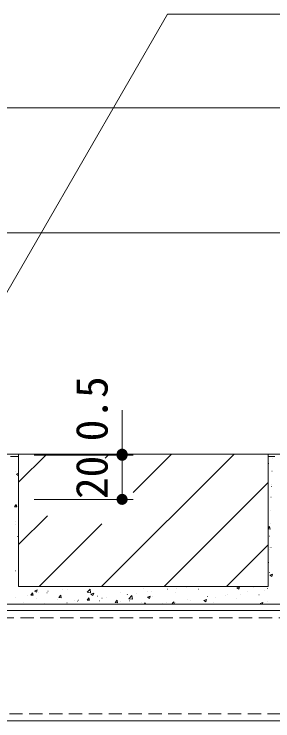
# Model space of a CAD drawing. Units: millimetres at full size, sheet at 1:5; details may follow other scales. Extents: x -1552 to 1963, y -1362 to 1348.
# Drawn here: x 723.6 to 840.8, y -683.4 to -362.8 of the extents above; entities that cross this region are included whole.
import ezdxf
from ezdxf.enums import TextEntityAlignment as Align

# ---------------------------------------------------------------- set-up
doc = ezdxf.new("R2010")
doc.units = ezdxf.units.MM
doc.header["$LTSCALE"] = 5
doc.linetypes.add('DASHED1', pattern=[1.8, 1.2, -0.6])
for name, color, linetype, lineweight in [('4-4', 7, 'Continuous', 18), ('4-5', 7, 'Continuous', 18), ('4-6', 1, 'Continuous', 18), ('4-B', 134, 'Continuous', 18), ('4-E', 7, 'Continuous', 18)]:
    doc.layers.add(name, color=color, linetype=linetype, lineweight=lineweight)
doc.styles.add('ＭＳ ゴシック', font='')
doc.styles.get('ＭＳ ゴシック').set_extended_font_data('MS Gothic')

msp = doc.modelspace()

# ---------------------------------------------------------------- linework, layer by layer
at = {"layer": '4-4'}
for p, q in [((615.98, -405.273), (1305.98, -405.273)), ((622.48, -462.046), (1299.48, -462.046)), ((772.546, -562.412), (772.546, -542.412)), ((732.68, -562.412), (777.546, -562.412)), ((732.68, -562.912), (777.546, -562.912)), ((772.546, -562.912), (772.546, -562.412)), ((772.546, -582.912), (772.546, -562.912)), ((732.68, -582.912), (777.546, -582.912))]:
    msp.add_line(p, q, dxfattribs=at)
for points in [[(772.546, -562.412), (770.284, -561.348), (770.435, -561.073)], [(772.546, -562.412), (770.435, -561.073), (770.62, -560.819)], [(772.546, -562.412), (770.62, -560.819), (770.835, -560.59)], [(772.546, -562.912), (770.62, -561.319), (770.835, -561.09)], [(772.546, -562.912), (770.62, -561.319), (770.835, -561.09)], [(772.546, -562.412), (770.835, -560.59), (771.077, -560.39)], [(772.546, -562.912), (770.835, -561.09), (771.077, -560.89)], [(772.546, -562.912), (770.835, -561.09), (771.077, -560.89)], [(772.546, -562.412), (771.077, -560.39), (771.342, -560.222)], [(772.546, -562.912), (771.077, -560.89), (771.342, -560.722)], [(772.546, -562.912), (771.077, -560.89), (771.342, -560.722)], [(772.546, -562.412), (771.342, -560.222), (771.626, -560.088)], [(772.546, -562.912), (771.342, -560.722), (771.626, -560.588)], [(772.546, -562.912), (771.342, -560.722), (771.626, -560.588)], [(772.546, -562.412), (771.626, -560.088), (771.924, -559.991)], [(772.546, -562.912), (771.626, -560.588), (771.924, -560.491)], [(772.546, -562.912), (771.626, -560.588), (771.924, -560.491)], [(772.546, -562.412), (771.924, -559.991), (772.233, -559.932)], [(772.546, -562.912), (771.924, -560.491), (772.233, -560.432)], [(772.546, -562.912), (771.924, -560.491), (772.233, -560.432)], [(772.546, -562.412), (772.233, -559.932), (772.546, -559.912)], [(772.546, -562.912), (772.233, -560.432), (772.546, -560.412)], [(772.546, -562.912), (772.233, -560.432), (772.546, -560.412)], [(772.546, -562.412), (772.546, -559.912), (772.86, -559.932)], [(772.546, -562.412), (772.86, -559.932), (773.168, -559.991)], [(772.546, -562.412), (773.168, -559.991), (773.467, -560.088)], [(772.546, -562.412), (773.467, -560.088), (773.751, -560.222)], [(772.546, -562.412), (773.751, -560.222), (774.016, -560.39)], [(772.546, -562.412), (774.016, -560.39), (774.258, -560.59)], [(772.546, -562.912), (772.546, -560.412), (772.86, -560.432)], [(772.546, -562.912), (772.546, -560.412), (772.86, -560.432)], [(772.546, -562.912), (772.86, -560.432), (773.168, -560.491)], [(772.546, -562.912), (772.86, -560.432), (773.168, -560.491)], [(772.546, -562.912), (773.168, -560.491), (773.467, -560.588)], [(772.546, -562.912), (773.168, -560.491), (773.467, -560.588)], [(772.546, -562.912), (773.467, -560.588), (773.751, -560.722)], [(772.546, -562.912), (773.467, -560.588), (773.751, -560.722)], [(772.546, -562.412), (774.258, -560.59), (774.472, -560.819)], [(772.546, -562.912), (773.751, -560.722), (774.016, -560.89)], [(772.546, -562.912), (773.751, -560.722), (774.016, -560.89)], [(772.546, -562.412), (774.472, -560.819), (774.657, -561.073)], [(772.546, -562.912), (774.016, -560.89), (774.258, -561.09)], [(772.546, -562.912), (774.016, -560.89), (774.258, -561.09)], [(772.546, -562.412), (774.657, -561.073), (774.808, -561.348)], [(772.546, -562.912), (774.258, -561.09), (774.472, -561.319)], [(772.546, -562.912), (774.258, -561.09), (774.472, -561.319)], [(772.546, -562.412), (770.051, -562.255), (770.09, -561.944)], [(772.546, -562.412), (770.051, -562.569), (770.051, -562.255)], [(772.546, -562.412), (770.09, -562.881), (770.051, -562.569)], [(772.546, -562.912), (770.051, -562.755), (770.09, -562.444)], [(772.546, -562.912), (770.051, -562.755), (770.09, -562.444)], [(772.546, -562.912), (770.051, -563.069), (770.051, -562.755)], [(772.546, -562.912), (770.051, -563.069), (770.051, -562.755)], [(772.546, -562.912), (770.09, -563.381), (770.051, -563.069)], [(772.546, -562.912), (770.09, -563.381), (770.051, -563.069)], [(772.546, -562.412), (770.09, -561.944), (770.169, -561.64)], [(772.546, -562.912), (770.09, -562.444), (770.169, -562.14)], [(772.546, -562.912), (770.09, -562.444), (770.169, -562.14)], [(772.546, -562.412), (770.169, -563.185), (770.09, -562.881)], [(772.546, -562.912), (770.169, -563.685), (770.09, -563.381)], [(772.546, -562.912), (770.169, -563.685), (770.09, -563.381)], [(772.546, -562.412), (770.169, -561.64), (770.284, -561.348)], [(772.546, -562.912), (770.169, -562.14), (770.284, -561.848)], [(772.546, -562.912), (770.169, -562.14), (770.284, -561.848)], [(772.546, -562.412), (770.284, -563.477), (770.169, -563.185)], [(772.546, -562.912), (770.284, -563.977), (770.169, -563.685)], [(772.546, -562.912), (770.284, -563.977), (770.169, -563.685)], [(772.546, -562.912), (770.284, -561.848), (770.435, -561.573)], [(772.546, -562.912), (770.284, -561.848), (770.435, -561.573)], [(772.546, -562.412), (770.435, -563.752), (770.284, -563.477)], [(772.546, -562.912), (770.435, -564.252), (770.284, -563.977)], [(772.546, -562.912), (770.435, -564.252), (770.284, -563.977)], [(772.546, -562.912), (770.435, -561.573), (770.62, -561.319)], [(772.546, -562.912), (770.435, -561.573), (770.62, -561.319)], [(772.546, -562.412), (770.62, -564.006), (770.435, -563.752)], [(772.546, -562.912), (770.62, -564.506), (770.435, -564.252)], [(772.546, -562.912), (770.62, -564.506), (770.435, -564.252)], [(772.546, -562.412), (770.835, -564.235), (770.62, -564.006)], [(772.546, -562.912), (770.835, -564.735), (770.62, -564.506)], [(772.546, -562.912), (770.835, -564.735), (770.62, -564.506)], [(772.546, -562.412), (771.077, -564.435), (770.835, -564.235)], [(772.546, -562.912), (771.077, -564.935), (770.835, -564.735)], [(772.546, -562.912), (771.077, -564.935), (770.835, -564.735)], [(772.546, -562.412), (771.342, -564.603), (771.077, -564.435)], [(772.546, -562.912), (771.342, -565.103), (771.077, -564.935)], [(772.546, -562.912), (771.342, -565.103), (771.077, -564.935)], [(772.546, -562.412), (771.626, -564.737), (771.342, -564.603)], [(772.546, -562.912), (771.626, -565.237), (771.342, -565.103)], [(772.546, -562.912), (771.626, -565.237), (771.342, -565.103)], [(772.546, -562.412), (771.924, -564.834), (771.626, -564.737)], [(772.546, -562.912), (771.924, -565.334), (771.626, -565.237)], [(772.546, -562.912), (771.924, -565.334), (771.626, -565.237)], [(772.546, -562.412), (772.233, -564.893), (771.924, -564.834)], [(772.546, -562.912), (772.233, -565.393), (771.924, -565.334)], [(772.546, -562.912), (772.233, -565.393), (771.924, -565.334)], [(772.546, -562.412), (772.546, -564.912), (772.233, -564.893)], [(772.546, -562.912), (772.546, -565.412), (772.233, -565.393)], [(772.546, -562.912), (772.546, -565.412), (772.233, -565.393)], [(772.546, -562.912), (774.472, -561.319), (774.657, -561.573)], [(772.546, -562.912), (774.472, -561.319), (774.657, -561.573)], [(772.546, -562.412), (774.808, -561.348), (774.924, -561.64)], [(772.546, -562.912), (774.657, -561.573), (774.808, -561.848)], [(772.546, -562.912), (774.657, -561.573), (774.808, -561.848)], [(772.546, -562.412), (774.924, -561.64), (775.002, -561.944)], [(772.546, -562.912), (774.808, -561.848), (774.924, -562.14)], [(772.546, -562.912), (774.808, -561.848), (774.924, -562.14)], [(772.546, -562.412), (775.002, -561.944), (775.041, -562.255)], [(772.546, -562.912), (774.924, -562.14), (775.002, -562.444)], [(772.546, -562.912), (774.924, -562.14), (775.002, -562.444)], [(772.546, -562.412), (775.041, -562.255), (775.041, -562.569)], [(772.546, -562.412), (772.86, -564.893), (772.546, -564.912)], [(772.546, -562.412), (773.168, -564.834), (772.86, -564.893)], [(772.546, -562.412), (773.467, -564.737), (773.168, -564.834)], [(772.546, -562.412), (773.751, -564.603), (773.467, -564.737)], [(772.546, -562.412), (774.016, -564.435), (773.751, -564.603)], [(772.546, -562.412), (774.258, -564.235), (774.016, -564.435)], [(772.546, -562.412), (774.472, -564.006), (774.258, -564.235)], [(772.546, -562.412), (774.657, -563.752), (774.472, -564.006)], [(772.546, -562.412), (774.808, -563.477), (774.657, -563.752)], [(772.546, -562.412), (774.924, -563.185), (774.808, -563.477)], [(772.546, -562.412), (775.002, -562.881), (774.924, -563.185)], [(772.546, -562.412), (775.041, -562.569), (775.002, -562.881)], [(772.546, -562.912), (775.002, -562.444), (775.041, -562.755)], [(772.546, -562.912), (775.002, -562.444), (775.041, -562.755)], [(772.546, -562.912), (775.041, -562.755), (775.041, -563.069)], [(772.546, -562.912), (775.041, -562.755), (775.041, -563.069)], [(772.546, -562.912), (772.86, -565.393), (772.546, -565.412)], [(772.546, -562.912), (773.168, -565.334), (772.86, -565.393)], [(772.546, -562.912), (773.467, -565.237), (773.168, -565.334)], [(772.546, -562.912), (773.751, -565.103), (773.467, -565.237)], [(772.546, -562.912), (774.016, -564.935), (773.751, -565.103)], [(772.546, -562.912), (774.258, -564.735), (774.016, -564.935)], [(772.546, -562.912), (774.472, -564.506), (774.258, -564.735)], [(772.546, -562.912), (774.657, -564.252), (774.472, -564.506)], [(772.546, -562.912), (774.808, -563.977), (774.657, -564.252)], [(772.546, -562.912), (774.924, -563.685), (774.808, -563.977)], [(772.546, -562.912), (775.002, -563.381), (774.924, -563.685)], [(772.546, -562.912), (775.041, -563.069), (775.002, -563.381)], [(772.546, -562.912), (772.86, -565.393), (772.546, -565.412)], [(772.546, -562.912), (773.168, -565.334), (772.86, -565.393)], [(772.546, -562.912), (773.467, -565.237), (773.168, -565.334)], [(772.546, -562.912), (773.751, -565.103), (773.467, -565.237)], [(772.546, -562.912), (774.016, -564.935), (773.751, -565.103)], [(772.546, -562.912), (774.258, -564.735), (774.016, -564.935)], [(772.546, -562.912), (774.472, -564.506), (774.258, -564.735)], [(772.546, -562.912), (774.657, -564.252), (774.472, -564.506)], [(772.546, -562.912), (774.808, -563.977), (774.657, -564.252)], [(772.546, -562.912), (774.924, -563.685), (774.808, -563.977)], [(772.546, -562.912), (775.002, -563.381), (774.924, -563.685)], [(772.546, -562.912), (775.041, -563.069), (775.002, -563.381)], [(772.546, -582.912), (770.051, -582.755), (770.09, -582.444)], [(772.546, -582.912), (770.051, -583.069), (770.051, -582.755)], [(772.546, -582.912), (770.09, -583.381), (770.051, -583.069)], [(772.546, -582.912), (770.09, -582.444), (770.169, -582.14)], [(772.546, -582.912), (770.169, -583.685), (770.09, -583.381)], [(772.546, -582.912), (770.169, -582.14), (770.284, -581.848)], [(772.546, -582.912), (770.284, -583.977), (770.169, -583.685)], [(772.546, -582.912), (770.284, -581.848), (770.435, -581.573)], [(772.546, -582.912), (770.435, -584.252), (770.284, -583.977)], [(772.546, -582.912), (770.435, -581.573), (770.62, -581.319)], [(772.546, -582.912), (770.62, -584.506), (770.435, -584.252)], [(772.546, -582.912), (770.62, -581.319), (770.835, -581.09)], [(772.546, -582.912), (770.835, -584.735), (770.62, -584.506)], [(772.546, -582.912), (770.835, -581.09), (771.077, -580.89)], [(772.546, -582.912), (771.077, -584.935), (770.835, -584.735)], [(772.546, -582.912), (771.077, -580.89), (771.342, -580.722)], [(772.546, -582.912), (771.342, -585.103), (771.077, -584.935)], [(772.546, -582.912), (771.342, -580.722), (771.626, -580.588)], [(772.546, -582.912), (771.626, -585.237), (771.342, -585.103)], [(772.546, -582.912), (771.626, -580.588), (771.924, -580.491)], [(772.546, -582.912), (771.924, -585.334), (771.626, -585.237)], [(772.546, -582.912), (771.924, -580.491), (772.233, -580.432)], [(772.546, -582.912), (772.233, -585.393), (771.924, -585.334)], [(772.546, -582.912), (772.233, -580.432), (772.546, -580.412)], [(772.546, -582.912), (772.546, -585.412), (772.233, -585.393)], [(772.546, -582.912), (772.546, -580.412), (772.86, -580.432)], [(772.546, -582.912), (772.86, -580.432), (773.168, -580.491)], [(772.546, -582.912), (773.168, -580.491), (773.467, -580.588)], [(772.546, -582.912), (773.467, -580.588), (773.751, -580.722)], [(772.546, -582.912), (773.751, -580.722), (774.016, -580.89)], [(772.546, -582.912), (774.016, -580.89), (774.258, -581.09)], [(772.546, -582.912), (774.258, -581.09), (774.472, -581.319)], [(772.546, -582.912), (774.472, -581.319), (774.657, -581.573)], [(772.546, -582.912), (774.657, -581.573), (774.808, -581.848)], [(772.546, -582.912), (774.808, -581.848), (774.924, -582.14)], [(772.546, -582.912), (774.924, -582.14), (775.002, -582.444)], [(772.546, -582.912), (775.002, -582.444), (775.041, -582.755)], [(772.546, -582.912), (775.041, -582.755), (775.041, -583.069)], [(772.546, -582.912), (772.86, -585.393), (772.546, -585.412)], [(772.546, -582.912), (773.168, -585.334), (772.86, -585.393)], [(772.546, -582.912), (773.467, -585.237), (773.168, -585.334)], [(772.546, -582.912), (773.751, -585.103), (773.467, -585.237)], [(772.546, -582.912), (774.016, -584.935), (773.751, -585.103)], [(772.546, -582.912), (774.258, -584.735), (774.016, -584.935)], [(772.546, -582.912), (774.472, -584.506), (774.258, -584.735)], [(772.546, -582.912), (774.657, -584.252), (774.472, -584.506)], [(772.546, -582.912), (774.808, -583.977), (774.657, -584.252)], [(772.546, -582.912), (774.924, -583.685), (774.808, -583.977)], [(772.546, -582.912), (775.002, -583.381), (774.924, -583.685)], [(772.546, -582.912), (775.041, -583.069), (775.002, -583.381)]]:
    msp.add_solid(points, dxfattribs=at)
at = {"layer": '4-5'}
for p, q in [((677.582, -562.912), (793.14, -362.76)), ((793.14, -362.76), (877.257, -362.76))]:
    msp.add_line(p, q, dxfattribs=at)
at = {"layer": '4-6'}
for p, q in [((1292.28, -630.412), (629.68, -630.412)), ((629.68, -633.412), (1292.28, -633.412))]:
    msp.add_line(p, q, dxfattribs=at)
msp.add_lwpolyline([(718.98, -630.412), (718.98, -562.412), (1299.48, -562.412)], dxfattribs=at)
at = {"layer": '4-B'}
for p, q in [((1290.48, -633.412), (631.48, -633.412)), ((1290.48, -683.412), (631.48, -683.412))]:
    msp.add_line(p, q, dxfattribs=at)
at = {"layer": '4-B', "linetype": 'DASHED1'}
for p, q in [((1290.48, -636.612), (631.48, -636.612)), ((631.48, -680.212), (1290.48, -680.212))]:
    msp.add_line(p, q, dxfattribs=at)
at = {"layer": '4-E', "color": 2}
for p, q in [((721.98, -563.412), (725.68, -563.412)), ((725.68, -562.412), (725.68, -622.412)), ((725.68, -562.412), (838.659, -562.412)), ((725.68, -575.131), (738.399, -562.412)), ((763.252, -622.412), (823.252, -562.412)), ((764.938, -564.158), (766.683, -562.412)), ((777.56, -579.82), (794.967, -562.412)), ((838.659, -562.412), (838.659, -622.412)), ((838.659, -563.412), (841.659, -563.412)), ((791.536, -622.412), (838.659, -575.29)), ((725.68, -603.415), (738.719, -590.376)), ((734.967, -622.412), (763.428, -593.952)), ((819.82, -622.412), (838.659, -603.574)), ((725.68, -622.412), (838.659, -622.412))]:
    msp.add_line(p, q, dxfattribs=at)
at = {"layer": '4-E'}
for p, q in [((840.645, -564.148), (840.695, -564.148)), ((838.912, -566.584), (838.962, -566.584)), ((724.233, -570.287), (724.283, -570.287)), ((840.428, -570.067), (840.478, -570.067)), ((724.644, -571.5), (725.68, -571.102)), ((724.644, -571.5), (725.528, -572.096)), ((725.528, -572.096), (725.68, -571.643)), ((840.139, -577.024), (840.189, -577.024)), ((840.212, -575.986), (840.262, -575.986)), ((839.996, -581.904), (840.046, -581.904)), ((723.759, -586.234), (724.616, -585.212)), ((723.759, -586.234), (724.821, -586.327)), ((724.821, -586.327), (724.616, -585.212)), ((838.659, -583.896), (838.71, -583.876)), ((838.659, -584.03), (838.71, -583.876)), ((839.78, -587.823), (839.83, -587.823)), ((724.181, -592.801), (724.231, -592.801)), ((724.222, -594.477), (724.272, -594.477)), ((838.659, -596.128), (839.392, -595.254)), ((838.659, -596.286), (839.598, -596.368)), ((839.597, -596.368), (839.392, -595.254)), ((839.564, -593.742), (839.614, -593.742)), ((725.197, -599.774), (725.247, -599.774)), ((839.347, -599.661), (839.397, -599.661)), ((839.093, -604.587), (839.143, -604.587)), ((839.131, -605.58), (839.181, -605.58)), ((839.996, -604.823), (840.046, -604.823)), ((725.484, -611.248), (725.534, -611.248)), ((838.915, -611.499), (838.965, -611.499)), ((724.128, -615.316), (724.178, -615.316)), ((838.699, -617.418), (838.749, -617.418)), ((839.38, -616.06), (839.43, -616.06)), ((839.426, -617.299), (840.671, -616.821)), ((839.426, -617.299), (840.311, -617.896)), ((840.311, -617.896), (840.671, -616.821)), ((732.891, -624.496), (734.136, -624.018)), ((732.891, -624.496), (733.776, -625.093)), ((733.776, -625.093), (734.136, -624.018)), ((734.478, -625.111), (734.528, -625.111)), ((738.518, -625.253), (738.568, -625.253)), ((738.929, -624.525), (738.979, -624.525)), ((745.663, -623.639), (745.713, -623.639)), ((747.753, -623.92), (747.803, -623.92)), ((756.666, -625.031), (758.05, -623.588)), ((756.666, -625.031), (758.247, -625.276)), ((756.882, -622.668), (756.932, -622.668)), ((758.247, -625.276), (758.05, -623.588)), ((771.661, -625.028), (771.711, -625.028)), ((782.03, -623.248), (782.08, -623.248)), ((784.01, -624.864), (784.06, -624.864)), ((785.813, -624.75), (785.863, -624.75)), ((792.991, -623.726), (793.041, -623.726)), ((797.042, -623.272), (797.092, -623.272)), ((801.493, -622.686), (801.543, -622.686)), ((807.028, -623.592), (807.078, -623.592)), ((824.487, -623.034), (825.732, -622.556)), ((824.487, -623.034), (825.371, -623.63)), ((825.371, -623.63), (825.732, -622.556)), ((829.354, -624.588), (829.404, -624.588)), ((832.094, -622.71), (832.144, -622.71)), ((837.193, -624.383), (837.243, -624.383)), ((838.483, -623.336), (838.533, -623.336)), ((724.227, -627.384), (724.277, -627.384)), ((729.537, -626.392), (729.587, -626.392)), ((731.16, -626.356), (732.017, -625.334)), ((731.16, -626.356), (732.222, -626.449)), ((732.222, -626.449), (732.017, -625.334)), ((733.718, -627.785), (733.768, -627.785)), ((743.209, -628.186), (743.259, -628.186)), ((743.913, -627.472), (744.77, -626.45)), ((743.913, -627.472), (744.975, -627.564)), ((744.975, -627.564), (744.77, -626.45)), ((756.666, -628.587), (757.523, -627.566)), ((757.728, -628.68), (757.523, -627.566)), ((758.444, -625.92), (759.688, -625.442)), ((758.444, -625.92), (759.328, -626.517)), ((759.328, -626.517), (759.688, -625.442)), ((761.292, -626.807), (761.342, -626.807)), ((763.399, -627.701), (763.449, -627.701)), ((765.646, -627.449), (765.696, -627.449)), ((774.628, -626.222), (774.678, -626.222)), ((774.881, -626.116), (774.931, -626.116)), ((775.641, -627.974), (777.026, -626.531)), ((775.641, -627.974), (777.222, -628.219)), ((777.222, -628.219), (777.026, -626.531)), ((779.079, -625.636), (779.129, -625.636)), ((783.996, -627.344), (785.241, -626.866)), ((783.996, -627.344), (784.88, -627.941)), ((784.88, -627.941), (785.241, -626.866)), ((786.29, -627.152), (786.34, -627.152)), ((796.659, -625.372), (796.709, -625.372)), ((802.009, -628.312), (802.059, -628.312)), ((809.548, -628.768), (810.793, -628.29)), ((810.432, -629.365), (810.793, -628.29)), ((811.138, -627.06), (811.188, -627.06)), ((814.779, -627.333), (814.829, -627.333)), ((819.23, -626.747), (819.28, -626.747)), ((820.119, -625.921), (820.169, -625.921)), ((824.188, -628.034), (824.238, -628.034)), ((825.964, -625.861), (826.014, -625.861)), ((834.557, -626.254), (834.607, -626.254)), ((727.975, -629.773), (728.025, -629.773)), ((737.467, -630.174), (737.517, -630.174)), ((747.537, -629.839), (747.587, -629.839)), ((750.923, -628.587), (750.973, -628.587)), ((752.214, -629.173), (752.264, -629.173)), ((752.701, -628.587), (752.751, -628.587)), ((756.666, -628.587), (757.728, -628.68)), ((756.666, -628.587), (756.716, -628.587)), ((762.192, -628.988), (762.242, -628.988)), ((769.418, -629.703), (770.276, -628.681)), ((769.418, -629.703), (770.481, -629.796)), ((770.481, -629.796), (770.276, -628.681)), ((771.683, -629.389), (771.733, -629.389)), ((775.921, -628.931), (775.971, -628.931)), ((781.175, -629.79), (781.225, -629.79)), ((782.68, -630.212), (783.029, -629.797)), ((783.105, -630.212), (783.028, -629.797)), ((790.666, -630.191), (790.716, -630.191)), ((792.775, -629.645), (792.825, -629.645)), ((795.293, -630.212), (796.001, -629.474)), ((796.087, -630.212), (796.001, -629.474)), ((796.816, -629.698), (796.866, -629.698)), ((803.55, -628.812), (803.6, -628.812)), ((809.548, -628.768), (810.432, -629.365)), ((813.819, -629.814), (813.869, -629.814)), ((835.1, -630.192), (836.345, -629.714)), ((835.1, -630.192), (835.13, -630.212)), ((836.178, -630.212), (836.345, -629.714)), ((838.266, -629.255), (838.316, -629.255))]:
    msp.add_line(p, q, dxfattribs=at)

# ---------------------------------------------------------------- texts
at = {"layer": '4-4', "color": 2, "style": 'ＭＳ ゴシック'}
for s, p in [('0.5', (770.325, -556.57)), ('20', (770.325, -582.762))]:
    msp.add_text(s, height=14.44, rotation=90, dxfattribs=at).set_placement(p, align=Align.BOTTOM_LEFT)

doc.saveas('drawing.dxf')
